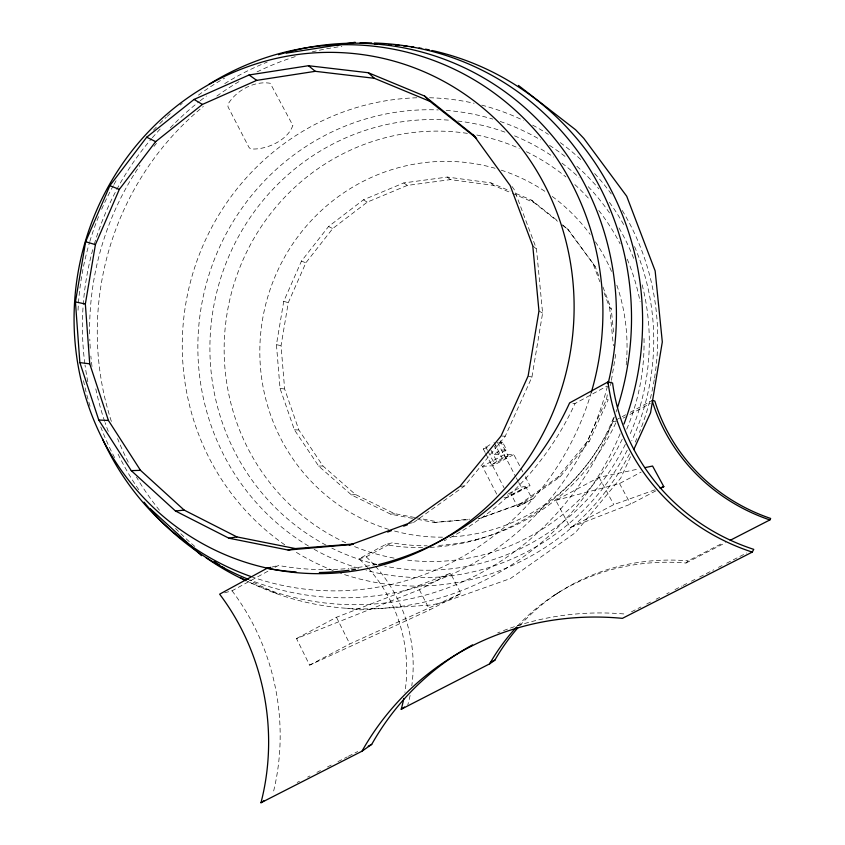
<?xml version="1.0" encoding="UTF-8"?>
<svg xmlns="http://www.w3.org/2000/svg" width="845" height="845" viewBox="0 0 845 845"><rect width="100%" height="100%" fill="white"/><g stroke="black" fill="none" stroke-linecap="round" stroke-linejoin="round"><path stroke-width="0.63" stroke-dasharray="4.22 3.17" d="M606.541 399.284L608.199 399.769L589.176 441.586L560.129 476.802L523.256 502.933L478.46 518.883L520.784 503.44L558.006 477.066L587.338 441.502L606.541 399.284L607.597 392.914M610.565 385.51L611.21 381.623M611.421 380.324L615.73 354.404M413.522 522.537L464.718 485.854L505.257 436.21L531.917 377.145L542.596 313.115L536.48 248.969L514.204 189.544L511.922 186.396M412.455 518.355L390.802 514.225L351.488 494.938L318.681 466.113L294.387 429.799L280.044 388.425L276.442 344.686L283.74 301.327L301.475 261.073L328.578 226.492L363.413 199.832L403.825 182.921L447.258 177.059L490.861 182.869L510.053 191.012M414.631 517.467L394.446 513.623L355.47 494.515L322.948 465.965L298.855 429.978L284.628 388.996L281.047 345.647L288.272 302.69L305.858 262.816L332.719 228.551L367.248 202.145L407.311 185.414L450.364 179.626L493.575 185.393L511.405 192.966M630.518 456.691L620.769 478.038L575.35 532.699L510.475 578.519L443.139 602.369L431.626 604.978L360.086 609.858L346.471 608.231M511.405 494.821L526.108 487.259L532.223 499.025L524.988 503.176L517.499 506.599L511.405 494.821L526.108 487.259M517.499 506.599L532.223 499.025M517.467 626.071A226.037 211.852 45.7 0 1 685.971 563.013L688.157 560.848L723.014 542.934M485.083 452.381L483.34 449.012L490.892 444.069M485.664 453.501L491.484 464.739L502.226 458.222L508.046 455.877L499.86 440.129M491.484 464.739L505.553 457.979L508.046 455.877M554.531 595.07L558.798 592.429M224.601 592.82L232.048 590.792L269.397 570.396M275.047 567.312L278.449 565.453A283.983 269.597 -74.7 0 0 348.89 568.453M449.962 537.747A283.983 269.597 -74.7 0 0 575.044 403.519L606.9 386.133M367.586 567.481A142.245 132.137 76.4 0 0 359.009 558.83L385.362 544.602L392.154 542.817A213.257 206.381 -75.7 0 0 427.137 545.796M430.158 547.391A216.647 209.444 -75.8 0 0 613.016 421.623L621.064 417.272M622.205 416.659L625.659 414.789M630.254 412.307L652.097 400.509M359.009 558.83L366.191 556.834L392.154 542.817M623.135 418.117L625.395 416.891M629.926 414.451L650.291 403.456M502.606 442.199L494.526 446.54L498.508 454.23L506.609 449.889L502.606 442.199L498.719 442.284M496.702 494.093L482.379 466.345L504.254 454.684L513.781 454.525L522.833 471.901M296.5 638.577L336.468 617.272L450.48 573.237L460.905 593.486L429.682 609.921L309.608 665.142L296.5 638.577L419.373 589.736L450.48 573.237M655.794 490.871L630.623 504.116L570.259 527.576L555.788 500.367L599.084 477.298L638.556 468.986M482.379 466.345L492.635 465.775L513.781 454.525M555.788 500.367L619.522 483.562L641.175 472.08M508.352 493.829L521.101 487.111L530.068 485.812L525.241 476.538M503.937 497.863L508.796 497.008L530.068 485.812M309.608 665.142L349.788 643.943L460.905 593.486M570.259 527.576L613.776 504.613L655.266 489.72M685.971 563.013L725.58 542.68M297.144 782.459L299.468 781.266M307.622 777.104L309.957 775.921M316.949 772.351L320.445 770.566M327.427 766.996L333.257 764.017M337.916 761.641L347.242 756.888M348.404 756.286L357.72 751.532M631.458 611.801L640.869 606.995M646.742 603.995L651.453 601.587M656.153 599.189L659.681 597.394M666.737 593.792L669.092 592.588M674.965 589.588L682.021 585.986M683.193 585.384L686.721 583.589M691.432 581.18L694.96 579.385M699.66 576.987L713.771 569.784M718.472 567.375L722 565.58M726.7 563.171L746.695 552.968M483.34 449.012L489.202 446.73M474.985 540.198L480.446 538.466M272.048 567.048L278.449 565.453M417.546 519.326L434.098 522.474L469.672 519.168M520.784 503.44L523.256 502.933M409.086 523.414L412.413 522.759M390.802 514.225L394.446 513.623M558.006 477.066L560.129 476.802M459.923 486.414L464.718 485.854M351.488 494.938L355.47 494.515M434.098 522.474L470.633 519.517M498.508 454.23L493.248 454.547L501.476 450.142L506.609 449.889M318.681 466.113L322.948 465.965M294.387 429.799L298.855 429.978M587.338 441.502L589.176 441.586M613.016 421.623L616.343 421.782M502.11 436.052L505.257 436.21M572.868 403.276L575.044 403.519M280.044 388.425L284.628 388.996M415.898 517.71L437.351 521.787M276.442 344.686L281.047 345.647M528.125 376.025L531.917 377.145M283.74 301.327L288.272 302.69M301.475 261.073L305.858 262.816M516.052 193.558L531.642 200.18L557.404 220.651M512.588 193.463L533.977 202.557L557.468 221.221M276.885 593.781L249.423 580.346M328.578 226.492L332.719 228.551M538.962 311.002L542.596 313.115M363.413 199.832L367.248 202.145M403.825 182.921L407.311 185.414M562.548 224.749L568.696 230.157L595.134 266.407L598.809 276.114M562.569 225.277L568.696 230.157M447.258 177.059L450.364 179.626M532.772 245.874L536.48 248.969M604.048 292.771L609.615 307.464L611.241 308.837L613.681 333.574M490.861 182.869L493.575 185.393M566.678 228.023L595.134 266.407M531.642 200.18L533.977 202.557M619.522 483.562L630.623 504.116M599.084 477.298L613.776 504.613M504.254 454.684L515.682 476.686M516.284 477.847L518.091 481.323M518.693 482.484L521.101 487.111M497.42 442.315L505.553 457.979M494.008 442.389L502.226 458.222M490.934 450.079L497.304 462.384M485.706 446.857L487.459 450.248M488.051 451.378L493.902 462.68M492.635 465.775L504.011 487.755M507.602 494.695L508.796 497.008M419.373 589.736L429.682 609.921M336.468 617.272L349.788 643.943M602.96 287.025L611.241 308.837M593.359 264.622L599.865 281.765M609.615 307.464L613.396 345.806M476.812 135.02A215.591 209.571 -75.3 0 1 519.221 148.393M526.424 151.73A215.591 209.571 -75.3 0 1 565.918 176.932M574.843 184.611A215.591 209.571 -75.3 0 1 590.38 200.371M598.799 210.5A215.591 209.571 -75.3 0 1 620.082 243.793M627.233 259.14A215.591 209.571 -75.3 0 1 640.087 301.707M644.017 338.528A215.591 209.571 -75.3 0 1 626.504 429.714M622.216 439.21A215.591 209.571 -75.3 0 1 404.428 559.76M394.034 558.112A215.591 209.571 -75.3 0 1 352.914 545.912M345.753 542.775A215.591 209.571 -75.3 0 1 233.378 286.064A215.591 209.571 -75.3 0 1 467.771 133.436M388.711 529.35A188.224 183.291 -75.3 0 1 267.685 297.208A188.224 183.291 -75.3 0 1 495.064 168.261M501.254 170.162A188.224 183.291 -75.3 0 1 545.775 191.899M552.25 196.462A188.224 183.291 -75.3 0 1 590.159 234.34M595.429 241.828A188.224 183.291 -75.3 0 1 611.622 271.625M616.85 285.209A188.224 183.291 -75.3 0 1 626.631 359.495M626.536 360.794A188.224 183.291 -75.3 0 1 626.092 365.969M613.554 417.673A188.224 183.291 -75.3 0 1 450.427 536.934M442.548 537.166A188.224 183.291 -75.3 0 1 393.675 530.797M532.646 125.123A244.68 237.234 -75.3 0 1 548.373 134.387M560.341 142.636A244.68 237.234 -75.3 0 1 582.754 161.395M594.669 173.563A244.68 237.234 -75.3 0 1 611.273 193.949M622.258 210.479A244.68 237.234 -75.3 0 1 654.431 378.549M654.22 379.849A244.68 237.234 -75.3 0 1 639.38 432.45M636.845 438.502A244.68 237.234 -75.3 0 1 635.25 442.093M629.546 453.881A244.68 237.234 -75.3 0 1 340.62 573.29M333.257 570.586A244.68 237.234 -75.3 0 1 294.504 551.225M284.744 544.803A244.68 237.234 -75.3 0 1 192.734 273.748A244.68 237.234 -75.3 0 1 417.768 97.756M429.513 97.756A244.68 237.234 -75.3 0 1 474.087 103.27M481.745 105.129A244.68 237.234 -75.3 0 1 523.319 120.381M446.202 110.41A234.392 227.495 -75.3 0 1 492.793 119.092M500.219 121.469A234.392 227.495 -75.3 0 1 540.642 139.9M549.546 145.382A234.392 227.495 -75.3 0 1 565.696 156.906M576.913 166.296A234.392 227.495 -75.3 0 1 598.862 188.847M609.425 202.325A234.392 227.495 -75.3 0 1 624.909 226.819M634.563 246.624A234.392 227.495 -75.3 0 1 631.754 440.847M627.201 450.237A234.392 227.495 -75.3 0 1 366.086 570.354M358.629 568.252A234.392 227.495 -75.3 0 1 314.118 549.303M308.436 545.997A234.392 227.495 -75.3 0 1 207.891 278.332A234.392 227.495 -75.3 0 1 438.28 109.934M457.779 121.015A225.763 219.277 -75.3 0 1 505.944 132.496M514.552 135.855A225.763 219.277 -75.3 0 1 553.581 157.054M562.031 163.169A225.763 219.277 -75.3 0 1 579.026 177.524M588.247 186.692A225.763 219.277 -75.3 0 1 610.555 214.45M619.005 227.928A225.763 219.277 -75.3 0 1 634.658 260.999M642.168 284.818A225.763 219.277 -75.3 0 1 629.736 434.89M625.321 444.375A225.763 219.277 -75.3 0 1 384.581 566.097M376.891 564.418A225.763 219.277 -75.3 0 1 331.821 548.109M326.033 545.141A225.763 219.277 -75.3 0 1 219.193 283.159A225.763 219.277 -75.3 0 1 449.962 120.243M607.407 386.323A278.037 266.26 -75.5 0 1 249.814 579.892M114.624 457.641A278.037 266.26 -75.5 0 1 100.756 426.915M87.817 381.729A278.037 266.26 -75.5 0 1 85.028 365.029M84.859 363.73A278.037 266.26 -75.5 0 1 92.876 249.212M94.313 244.205A278.037 266.26 -75.5 0 1 116.145 190.685M116.758 189.533A278.037 266.26 -75.5 0 1 151.508 138.696M152.364 137.703A278.037 266.26 -75.5 0 1 160.244 128.958M198.417 95.126A278.037 266.26 -75.5 0 1 224.612 78.11M620.124 433.791A283.001 271.963 -75.4 0 1 246.825 580.916M194.825 546.462A283.001 271.963 -75.4 0 1 174.831 527.692M159.441 510.232A283.001 271.963 -75.4 0 1 136.436 477.045M128.292 462.215A283.001 271.963 -75.4 0 1 117.603 438.629M111.371 421.391A283.001 271.963 -75.4 0 1 203.328 106.491M216.869 96.076A283.001 271.963 -75.4 0 1 239.779 81.173M257.049 71.92A283.001 271.963 -75.4 0 1 297.165 56.023M312.185 51.894A283.001 271.963 -75.4 0 1 341.866 46.39M591.31 392.365A273.833 261.834 -75.5 0 1 252.032 576.924M90.066 406.223A273.833 261.834 -75.5 0 1 83.032 378.285M78.036 310.231A273.833 261.834 -75.5 0 1 89.443 242.758M89.813 241.501A273.833 261.834 -75.5 0 1 99.573 214.176M101.653 209.285A273.833 261.834 -75.5 0 1 113.346 185.583M113.99 184.442A273.833 261.834 -75.5 0 1 116.578 179.9M153.431 130.204A273.833 261.834 -75.5 0 1 157.022 126.412M159.747 123.623A273.833 261.834 -75.5 0 1 166.307 117.233M167.268 116.335A273.833 261.834 -75.5 0 1 170.172 113.663M180.154 105.033A273.833 261.834 -75.5 0 1 182.203 103.365M616.871 409.529A281.617 270.199 -75.4 0 1 616.047 412.001M614.336 416.923A281.617 270.199 -75.4 0 1 247.258 581.275M138.749 489.688A281.617 270.199 -75.4 0 1 117.613 453.152M108.266 431.404A281.617 270.199 -75.4 0 1 105.107 422.669M104.674 421.412A281.617 270.199 -75.4 0 1 95.39 386.915M92.01 366.466A281.617 270.199 -75.4 0 1 90.859 356.072M90.246 348.246A281.617 270.199 -75.4 0 1 89.792 339.099M89.665 333.87A281.617 270.199 -75.4 0 1 139.974 165.335M154.001 146.375A281.617 270.199 -75.4 0 1 156.483 143.333M170.331 127.796A281.617 270.199 -75.4 0 1 199.209 101.558M200.233 100.745A281.617 270.199 -75.4 0 1 206.486 96.003M224.749 83.613A281.617 270.199 -75.4 0 1 267.178 62.107M497.663 632.926A301.528 277.16 50.7 0 1 499.997 631.986M503.514 630.602A301.528 277.16 50.7 0 1 626.758 614.199M446.477 539.596A283.983 269.597 -74.7 0 1 444.132 540.789M376.743 564.291A283.983 269.597 -74.7 0 1 350.168 568.326M232.048 590.792A219.066 196.515 79.9 0 1 272.988 793.719M519.759 625.701A222.214 208.462 45.5 0 1 688.157 560.848M422.637 547.613A216.647 209.444 -75.8 0 1 385.362 544.602M615.794 422.965A213.257 206.381 -75.7 0 1 436.284 545.553M368.409 568.389A142.245 132.137 76.4 0 1 404.892 692.319M366.191 556.834A140.038 130.278 76.2 0 1 374.557 565.263M375.444 566.245A140.038 130.278 76.2 0 1 411.79 685.76M410.121 695.393A140.038 130.278 76.2 0 1 407.808 704.857M292.835 125.398C287.796 140.502 265.795 150.315 250.511 148.9L248.958 147.357L228.023 106.871L227.886 104.421C235.839 90.637 254.356 80.476 270.263 83.296L292.835 125.398"/><path stroke-width="1.27" d="M353.083 544.381L288.124 550.042L228.879 538.191L175.475 510.993L131.25 470.633L98.78 420.049L79.863 362.6L75.437 301.908L85.651 241.712L109.871 185.657L146.713 137.196L194.054 99.435L249.095 74.973L308.478 65.72L368.336 72.744L424.581 96.045L474.922 136.33M353.009 544.022L295.327 548.563L236.885 536.902L184.178 510.105L140.502 470.338L108.435 420.472L89.728 363.836L85.345 303.999L95.411 244.649L119.314 189.396L155.67 141.643L202.388 104.442L256.711 80.37L315.301 71.318L374.356 78.289L429.82 101.294L476.643 138.358M633.761 449.572L650.555 412.804L662.311 341.95L655.15 270.918L626.715 196.241L583.8 138.369L575.603 129.781L518.429 85.429M270.77 567.365L266.935 568.315L219.637 594.172A223.65 200.033 80.1 0 1 260.968 802.75L361.966 751.216A308.636 283.17 50.9 0 1 622.416 618.35L752.251 552.102L753.751 549.366A210.268 203.053 -0.4 0 1 612.583 383.028L607.967 381.94L569.614 402.907A290.046 274.826 -74.8 0 1 378.708 564.555M769.848 519.939L770.661 518.46A185.235 178.496 -1 0 1 654.812 401.005L652.097 400.509A188.403 181.538 -1.2 0 0 769.848 519.939L730.238 540.282M403.815 698.424A142.245 132.137 76.4 0 1 401.217 709.251L489.656 663.843L494.916 660.114A222.214 208.462 45.5 0 1 518.091 627.571M361.966 751.216L371.705 744.392A301.528 277.16 50.7 0 1 472.524 644.893M260.968 802.75L264.158 800.627M401.217 709.251L404.512 707.054M660.378 488.452L663.8 486.646L652.572 466.039L644.925 467.644M490.269 662.501L494.916 660.114M368.209 746.177L371.705 744.392M349.26 545.236L407.977 523.636L459.923 486.414L501.053 435.999L528.125 376.025L538.962 311.002L532.772 245.874L510.169 185.551L473.105 134.439M387.654 532.044L391.351 530.681M403.667 526.16L407.364 524.798M660.146 487.966L663.8 486.646M288.124 550.042L295.327 548.563M228.879 538.191L236.885 536.902M286.244 53.161L355.164 42.25M175.475 510.993L184.178 510.105M131.25 470.633L140.502 470.338M98.78 420.049L108.435 420.472M79.863 362.6L89.728 363.836M75.437 301.908L85.345 303.999M85.651 241.712L95.411 244.649M109.871 185.657L119.314 189.396M146.713 137.196L155.67 141.643M194.054 99.435L202.388 104.442M249.095 74.973L256.711 80.37M308.478 65.72L315.301 71.318M150.325 508.764L201.501 555.661M368.336 72.744L374.356 78.289M424.581 96.045L429.82 101.294M208.947 84.342A273.833 261.834 -75.5 0 1 503.926 100.523A273.833 261.834 -75.5 0 1 591.31 392.365M250.807 576.491A273.833 261.834 -75.5 0 1 102.646 439.294M278.48 54.745A278.037 266.26 -75.5 0 1 608.041 383.778M248.599 579.406A278.037 266.26 -75.5 0 1 144.03 502.131M374.293 43.01A281.617 270.199 -75.4 0 1 617.663 407.068M246.053 580.726A281.617 270.199 -75.4 0 1 205.969 557.668M360.033 42.947A281.617 270.199 -75.4 0 1 371.694 42.947M431.996 50.499A283.001 271.963 -75.4 0 1 623.99 424M245.652 580.325A283.001 271.963 -75.4 0 1 240.994 577.885M224.062 567.988A283.001 271.963 -75.4 0 1 221.876 566.583M219.7 565.157A283.001 271.963 -75.4 0 1 214.366 561.524M374.441 44.278A283.001 271.963 -75.4 0 1 377.05 44.289M380.979 44.341A283.001 271.963 -75.4 0 1 383.598 44.415M388.848 44.627A283.001 271.963 -75.4 0 1 391.478 44.785M395.428 45.06A283.001 271.963 -75.4 0 1 399.379 45.387M403.329 45.788A283.001 271.963 -75.4 0 1 407.269 46.243M411.209 46.76A283.001 271.963 -75.4 0 1 413.828 47.13M419.057 47.964A283.001 271.963 -75.4 0 1 421.666 48.419M425.553 49.147A283.001 271.963 -75.4 0 1 429.429 49.939M355.576 569.287A290.046 274.826 -74.8 0 1 351.7 569.868M349.122 570.227A290.046 274.826 -74.8 0 1 319.347 572.519M296.151 571.97A290.046 274.826 -74.8 0 1 266.935 568.315M752.251 552.102A215.158 207.764 -0.6 0 1 607.967 381.94M489.656 663.843A226.037 211.852 45.7 0 1 516.601 627.001M448.251 536.205A261.39 249.243 -75.5 0 0 449.941 84.827A261.39 249.243 -75.5 0 0 74.064 318.005A261.39 249.243 -75.5 0 0 448.251 536.205"/></g></svg>
